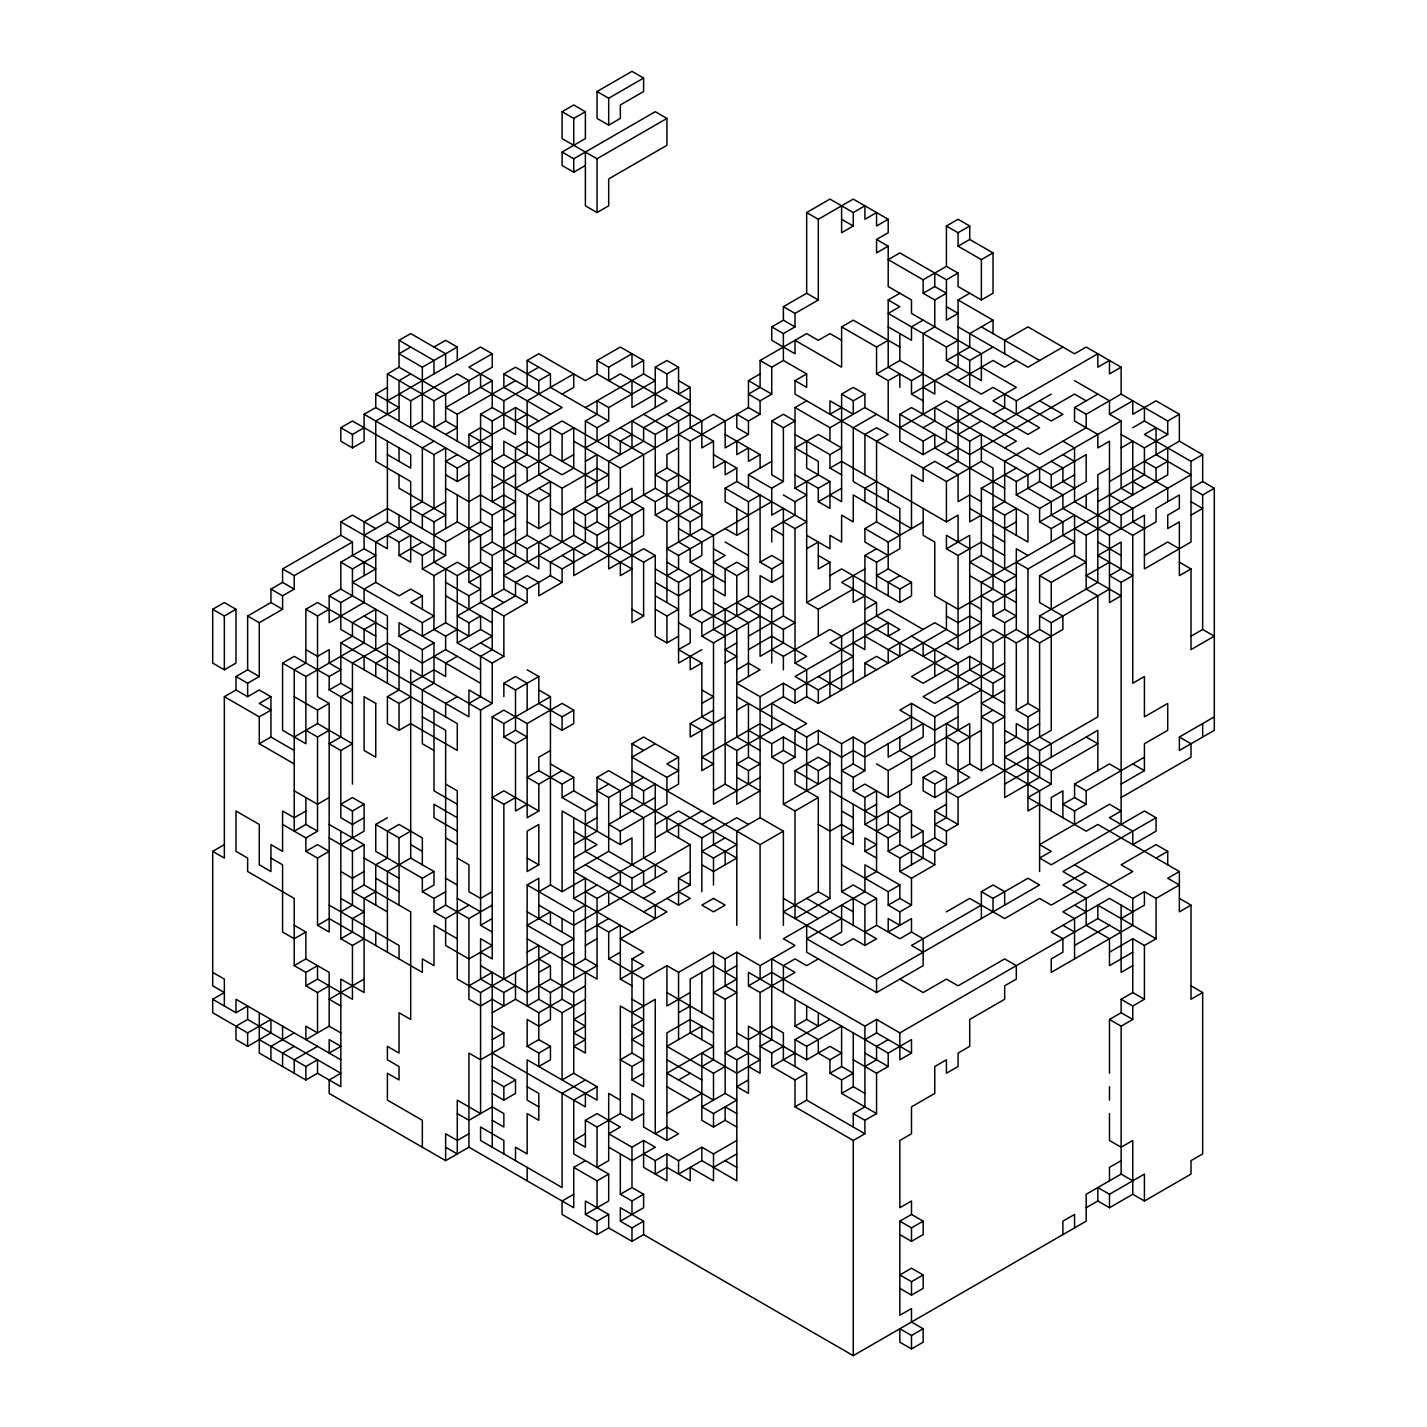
<?xml version="1.0" encoding="UTF-8"?>
<svg xmlns="http://www.w3.org/2000/svg" width="1427" height="1427" viewBox="0 0 1427 1427"><rect width="100%" height="100%" fill="white"/><g stroke="black" fill="none" stroke-linecap="round" stroke-linejoin="round"><path stroke-width="1.5" d="M585.391 152.047L585.391 205.827L597.039 212.552L608.687 205.827L608.687 178.928L666.908 145.322L666.908 118.423L597.039 158.754L562.095 138.597L562.095 111.698L573.743 104.974L585.391 111.698L585.391 138.597L562.095 152.047L562.095 165.478L573.743 172.203L585.391 165.478M597.039 91.524L631.983 71.35L643.613 78.075L643.613 91.524L620.335 104.974L620.335 118.423L608.687 125.148L597.039 118.423L597.039 91.524L608.687 98.249L643.613 78.075M562.095 111.698L573.743 118.423L585.391 111.698M562.095 152.047L573.743 158.772L655.261 111.698L666.908 118.423M387.395 414.276L387.395 373.928L399.043 367.203L399.043 340.304L410.691 333.579L445.634 353.753L445.634 367.203M410.691 347.029L399.043 353.753L422.338 367.203L457.282 347.029L457.282 360.478M433.986 347.029L445.634 340.304L457.282 347.029M445.634 582.377L468.93 595.826L480.578 589.101L468.93 582.377L468.93 461.349L375.747 407.551L375.747 394.102L387.395 387.377M410.691 373.928L399.043 380.652L399.043 421.001M375.747 407.551L364.099 414.276L364.099 441.175L352.451 447.9L340.821 441.175L340.821 427.725L352.451 421.001L410.691 454.624L410.691 468.074L387.395 454.624M387.395 400.826L480.578 347.029L492.226 353.753L492.226 367.203L433.986 400.826L387.395 373.928M340.821 427.725L352.451 434.45L364.099 427.725M399.043 394.102L410.691 400.826L457.282 373.928L468.93 380.652L468.93 394.102M492.226 353.753L468.93 367.203L492.226 380.652L492.226 407.551L538.8 434.45L538.8 474.799L562.095 488.248L597.039 468.074L608.687 474.799L585.391 488.248M480.578 454.624L422.338 421.001L410.691 427.725L410.691 400.826M492.226 380.652L445.634 407.551L457.282 414.276L515.504 380.652M550.447 414.276L503.856 387.377L503.856 373.928L515.504 367.203L538.8 380.652L550.447 373.928L550.447 387.377L608.687 421.001L608.687 407.551L597.039 400.826L597.039 414.276L585.391 421.001L585.391 501.698L597.039 508.422L597.039 521.872L585.391 528.579M480.578 373.928L480.578 387.377L503.856 400.826L527.152 387.377L527.152 360.478L538.8 353.753L585.391 380.652L597.039 373.928L631.983 394.102M445.634 434.45L457.282 427.725L445.634 421.001L433.986 427.725L433.986 400.826M527.152 373.928L538.8 367.203M899.848 347.046L853.257 320.147L841.609 326.872L841.609 367.203L795.017 340.322L795.017 353.771L771.739 340.322L771.739 326.872L783.387 320.147L783.387 306.698L806.665 293.248L806.665 212.552L829.961 199.102L853.257 212.552L864.905 205.827L864.905 219.276L876.553 212.552L876.553 226.001L888.2 219.276L888.2 232.726L876.553 239.451L876.553 252.9L888.2 246.175L888.2 286.524L911.496 299.973L911.496 313.423L981.366 353.771L981.366 380.652L946.422 360.478L946.422 347.046L888.2 313.423L899.848 306.698L888.2 299.973L888.2 367.203L911.496 380.652L923.144 373.928M433.986 441.175L422.338 447.9L422.338 501.698L410.691 508.422L433.986 521.854L445.634 515.129L399.043 488.248L399.043 474.799M468.93 542.028L492.226 528.579L480.578 521.854L480.578 414.276L492.226 407.551M806.665 212.552L818.313 219.276L853.257 199.102L888.2 219.276M364.099 414.276L433.986 454.624L445.634 447.9L445.634 528.579M503.856 400.826L503.856 427.725L468.93 447.9L468.93 434.45L480.578 427.725L492.226 434.45M480.578 414.276L492.226 421.001L515.504 407.551L538.8 421.001M597.039 373.928L597.039 360.478L620.335 347.046L643.613 360.478L643.613 373.928L655.261 380.652L608.687 407.551M422.338 609.275L422.338 595.826L410.691 602.551L433.986 616L422.338 622.725L352.451 582.377L375.747 568.927L352.451 555.478L352.451 542.028L294.23 575.652L294.23 589.101L282.582 582.377L282.582 568.927L340.821 535.303L340.821 521.872L352.451 515.147L375.747 528.579M457.282 454.624L445.634 461.349L457.282 468.074L492.226 447.9L468.93 434.45M515.504 421.001L527.152 414.276M562.095 394.102L573.743 387.377L573.743 373.928L527.152 400.826L527.152 454.624L503.856 468.074L503.856 589.101L457.282 616L468.93 622.725L480.578 616L480.578 629.45L457.282 642.899L457.282 575.652L433.986 562.202L433.986 521.854M597.039 360.478L608.687 367.203L631.983 353.771L631.983 367.203L643.613 360.478M853.257 212.552L853.257 226.001L841.609 232.726L841.609 205.827M212.694 609.275L224.342 602.551L235.99 609.275L235.99 663.073L224.342 669.798L212.694 663.073L212.694 609.275L224.342 616L235.99 609.275M527.152 427.725L562.095 407.551L503.856 373.928M294.23 589.101L282.582 595.826L282.582 609.275L259.286 622.725L259.286 676.523L247.638 669.798L247.638 616L270.934 602.551L270.934 589.101L282.582 582.377M364.099 535.303L387.395 521.872L445.634 555.478L445.634 542.028L480.578 521.854M445.634 474.799L457.282 481.523L468.93 474.799M597.039 481.523L550.447 454.624L527.152 468.074L503.856 454.624L492.226 461.349L503.856 468.074M538.8 434.45L562.095 421.001L620.335 454.624L620.335 441.175L631.983 434.45M585.391 407.551L643.613 373.928M655.261 407.551L655.261 367.203L666.908 360.478L678.556 367.203L678.556 394.102L690.204 387.377L690.204 427.725L713.5 441.175L713.5 468.074L725.148 461.349L725.148 474.799L736.796 468.074L736.796 481.523L806.665 521.872L795.017 528.596L783.387 521.872M340.821 562.202L364.099 548.753L375.747 555.478L352.451 568.927L340.821 562.202L340.821 589.101L329.173 595.826L329.173 622.725L364.099 602.551L364.099 589.101L375.747 582.377L375.747 542.028L410.691 521.854L410.691 481.523L375.747 461.349L375.747 421.001L399.043 407.551L375.747 394.102M445.634 501.698L422.338 515.129L422.338 528.579M550.447 441.175L538.8 447.9L527.152 441.175L515.504 447.9L515.504 555.478L503.856 562.202L515.504 568.927M550.447 454.624L550.447 427.725L562.095 434.45L573.743 427.725L573.743 468.074L562.095 474.799L503.856 441.175L503.856 454.624M655.261 367.203L666.908 373.928L678.556 367.203M399.043 542.028L410.691 535.303L410.691 562.202L399.043 555.478L399.043 542.028L387.395 535.303L387.395 548.753L340.821 521.872M492.226 488.248L515.504 474.799M585.391 421.001L597.039 427.725L608.687 421.001M550.447 508.422L562.095 515.147L608.687 488.248L608.687 461.349L643.613 441.175L643.613 427.725L690.204 400.826L666.908 387.377L631.983 407.551L631.983 380.652M783.387 306.698L795.017 313.423L818.313 299.973L818.313 219.276M946.422 266.35L946.422 226.001L958.07 219.276L969.718 226.001L969.718 239.451L993.014 252.9L993.014 293.248L981.366 299.973L958.07 286.524L958.07 273.074L946.422 266.35L923.144 279.799L888.2 259.625L899.848 252.9L946.422 279.799L946.422 320.147L958.07 313.423L946.422 306.698M305.877 730.303L317.525 737.028L317.525 831.174L305.877 824.449L294.23 831.174L294.23 669.798L305.877 663.073L305.877 609.275L317.525 602.551L375.747 636.174M399.043 555.478L422.338 542.028M433.986 535.303L457.282 521.854L480.578 535.303L480.578 562.202L492.226 568.927L468.93 582.377M515.504 488.248L550.447 468.074M573.743 454.624L562.095 461.349L562.095 434.45M585.391 447.9L666.908 400.826L620.335 373.928L608.687 380.652L608.687 367.203M771.739 326.872L783.387 333.597L795.017 326.872L795.017 313.423M946.422 226.001L958.07 232.726L969.718 226.001M305.877 609.275L317.525 616L329.173 609.275M329.173 595.826L340.821 602.551L352.451 595.826L352.451 568.927M410.691 548.753L422.338 555.478L433.986 548.753M480.578 508.422L492.226 515.147L515.504 501.698L503.856 494.973L492.226 501.698L492.226 421.001M585.391 461.349L597.039 454.624L597.039 494.973L608.687 501.698L608.687 568.927L643.613 548.753L655.261 555.478L655.261 636.174L666.908 642.899L678.556 636.174M923.144 508.422L923.144 535.321L934.774 542.028L934.774 595.826L958.07 609.275L993.014 589.101L993.014 468.074L981.366 461.349L946.422 481.523L795.017 394.102L795.017 380.652L806.665 387.377L806.665 373.928L783.387 360.496L771.739 367.203L771.739 394.102L760.092 400.826L748.444 394.102L760.092 387.377L760.092 360.496L806.665 333.597L818.313 340.322L829.961 333.597L841.609 340.322M958.07 232.726L958.07 246.175L969.718 239.451M585.391 1160.65L573.743 1167.375L573.743 1207.724L468.93 1147.201L445.634 1160.65L329.173 1093.421L329.173 1079.971L340.821 1073.247L247.638 1019.449L235.99 1026.174L235.99 1039.623L247.638 1046.348L270.934 1032.898L270.934 1019.449L247.638 1032.898L212.694 1012.724L212.694 999.275L224.342 992.55L212.694 985.825L212.694 851.348L224.342 858.073L224.342 696.697L235.99 689.972L235.99 676.523L247.638 669.798M422.338 555.478L422.338 568.927L445.634 555.478M503.856 521.854L515.504 515.147L480.578 494.973L468.93 501.698L445.634 488.248M492.226 474.799L538.8 501.698L550.447 494.973L538.8 488.248M631.983 447.9L631.983 421.001L655.261 434.45L690.204 414.276M760.092 400.826L760.092 414.276L748.444 407.551L748.444 380.652L760.092 373.928M888.2 299.973L899.848 293.248M235.99 676.523L247.638 683.248L259.286 676.523M375.747 622.725L364.099 629.45L364.099 642.899L305.877 676.523L305.877 743.752L282.582 730.303L282.582 663.073L294.23 656.349L329.173 676.523L340.821 669.798L329.173 663.073L329.173 649.624L317.525 656.349L305.877 649.624M422.338 568.927L433.986 575.652L457.282 562.202L480.578 575.652L480.578 602.551L503.856 616L527.152 602.551L527.152 589.101L550.447 575.652L562.095 582.377L562.095 568.927L608.687 542.028L643.613 562.202L655.261 555.478M538.8 542.028L538.8 568.927L492.226 542.028L480.578 548.753L492.226 555.478L527.152 535.303L550.447 548.753M503.856 535.303L515.504 528.579M573.743 441.175L620.335 468.074L713.5 414.276L725.148 421.001L725.148 447.9L748.444 434.45L748.444 421.001L760.092 414.276M923.144 293.248L934.774 286.524L946.422 293.248L934.774 299.973L923.144 293.248L923.144 279.799M946.422 279.799L958.07 273.074M958.07 246.175L981.366 259.625L993.014 252.9M235.99 689.972L247.638 696.697L259.286 689.972L270.934 696.697L270.934 737.028L294.23 750.477M329.173 676.523L329.173 689.972L340.821 683.248L340.821 642.899L352.451 636.174L352.451 622.725L375.747 609.275L375.747 649.624M457.282 575.652L480.578 562.202M527.152 521.854L538.8 528.579L550.447 521.854M678.556 447.9L666.908 454.624L666.908 468.074L690.204 481.523L655.261 501.698L643.613 494.973L643.613 454.624L608.687 434.45L608.687 447.9M678.556 434.45L690.204 441.175L748.444 407.551M795.017 380.652L806.665 373.928M270.934 696.697L259.286 703.422L270.934 710.147L259.286 716.853L224.342 696.697M515.504 542.028L527.152 548.753L550.447 535.303L585.391 555.478M527.152 589.101L503.856 575.652L573.743 535.303L573.743 508.422L585.391 515.147L631.983 488.248L631.983 501.698L643.613 508.422L643.613 535.303L573.743 575.652L573.743 548.753M666.908 468.074L655.261 474.799L666.908 481.523L678.556 474.799M713.5 441.175L701.852 447.9L701.852 421.001L678.556 407.551M841.609 326.872L876.553 347.046L888.2 340.322M923.144 320.147L911.496 326.872L911.496 340.322L888.2 326.872M911.496 380.652L911.496 394.102L958.07 367.203L958.07 299.973L969.718 293.248M433.986 750.477L422.338 743.752L422.338 689.972L433.986 683.248L433.986 642.899L399.043 622.725L399.043 636.174L410.691 629.45M690.204 494.973L678.556 501.698L655.261 488.248L608.687 515.147L620.335 521.872L620.335 548.753M771.739 421.001L783.387 414.276L795.017 421.001L783.387 427.725L771.739 421.001L771.739 474.799L783.387 481.523L783.387 427.725M783.387 494.973L795.017 501.698L806.665 494.973L795.017 488.248L795.017 407.551L806.665 400.826M387.395 656.349L375.747 663.073L375.747 676.523M468.93 622.725L468.93 636.174L445.634 622.725L422.338 636.174L422.338 622.725M573.743 521.872L597.039 535.303L643.613 508.422M829.961 494.973L841.609 501.698L841.609 394.102L853.257 387.377L864.905 394.102L864.905 407.551L829.961 427.725L829.961 441.175M876.553 347.046L876.553 373.928L899.848 360.478L1027.957 434.45L1039.605 427.725L993.014 400.826L1016.309 387.377L981.366 367.203M259.286 716.853L259.286 743.752L270.934 737.028M294.23 696.697L317.525 710.147L329.173 703.422L329.173 932.027L317.525 925.302L317.525 858.073L305.877 851.348L305.877 837.899L282.582 824.449M399.043 636.174L422.338 649.624L433.986 642.899M433.986 575.652L433.986 629.45L445.634 636.174L457.282 629.45M655.261 501.698L655.261 515.147L666.908 508.422L690.204 521.854L701.852 515.129L690.204 508.422L690.204 441.175M760.092 468.074L760.092 454.624L748.444 461.349L748.444 447.9L736.796 454.624L736.796 441.175M841.609 407.551L829.961 414.276L829.961 400.826L853.257 414.276L853.257 400.826L841.609 394.102M853.257 400.826L864.905 394.102M876.553 373.928L888.2 380.652L899.848 373.928L899.848 387.377M946.422 347.046L958.07 340.322M993.014 333.597L993.014 320.147L969.718 333.597L969.718 347.046L946.422 360.478M294.23 737.028L317.525 723.578L352.451 743.752L340.821 750.477L329.173 743.752L340.821 737.028L340.821 696.697L352.451 689.972L340.821 683.248M480.578 669.798L445.634 649.624L422.338 663.073L387.395 642.899L352.451 663.073L352.451 784.101M562.095 582.377L538.8 595.826L538.8 582.377L527.152 575.652L515.504 582.377L515.504 595.826L492.226 609.275L492.226 649.624L480.578 656.349L480.578 696.697L468.93 703.404M655.261 515.147L666.908 521.872L701.852 501.698L701.852 528.596L666.908 548.753L678.556 555.478L771.739 501.698M748.444 515.129L725.148 501.698L725.148 488.248L736.796 481.523M748.444 488.248L748.444 474.799L771.739 461.349M317.525 737.028L329.173 730.303M340.821 656.349L457.282 723.578L457.282 750.477L410.691 723.578L399.043 730.303L387.395 723.578L387.395 696.697L399.043 689.972L399.043 649.624M410.691 683.248L433.986 669.798L445.634 676.523L445.634 663.073L457.282 656.349M468.93 649.624L492.226 636.174L480.578 629.45M876.553 414.276L853.257 427.725L853.257 481.523L899.848 508.422L899.848 548.753L876.553 562.202L864.905 555.478L864.905 649.624L853.257 642.899M958.07 353.771L969.718 360.478L993.014 347.046M387.395 696.697L399.043 703.404L410.691 696.697M725.148 488.248L748.444 501.698L760.092 494.973L760.092 562.202L771.739 568.927L783.387 562.202L771.739 555.478L760.092 562.202M748.444 474.799L771.739 488.248L783.387 481.523M795.017 434.45L829.961 454.624L841.609 447.9L818.313 434.45L795.017 447.9L818.313 461.349L818.313 474.799L795.017 488.248M981.366 407.551L946.422 427.725L946.422 441.175L923.144 454.624L899.848 441.175L899.848 414.276L911.496 407.551L969.718 441.175L981.366 434.45L981.366 461.349M958.07 380.652L993.014 360.478L1004.662 367.203L1016.309 360.478M457.282 642.899L492.226 663.073L503.856 656.349L503.856 616M829.961 454.624L829.961 468.074L841.609 461.349L946.422 521.872L958.07 515.147L958.07 542.028M899.848 427.725L946.422 400.826L1016.309 441.175L1004.662 447.9M457.282 696.697L445.634 703.404L445.634 716.853M666.908 575.652L678.556 568.927L678.556 555.478M725.148 582.377L690.204 562.202L701.852 555.478L701.852 542.028L678.556 528.579M725.148 528.596L736.796 535.321L748.444 528.596M818.313 488.248L829.961 481.523L829.961 508.422L818.313 501.698L818.313 488.248L795.017 474.799M923.144 427.725L934.774 421.001L934.774 407.551L1051.253 474.799L1086.179 454.624L1086.179 481.523L1039.605 508.422L1016.309 494.973L1016.309 481.523L1121.123 421.001L1121.123 488.248L1132.77 494.973L1132.77 441.175L1121.123 447.9M969.718 400.826L958.07 407.551L958.07 461.349L946.422 468.074M1062.901 347.046L1027.957 367.203L958.07 326.872M212.694 851.348L224.342 844.623M503.856 696.697L503.856 683.248L515.504 676.523L527.152 683.248L527.152 710.129M655.261 568.927L678.556 582.377L701.852 568.927L701.852 609.275L736.796 629.45L736.796 737.028L760.092 750.477M771.739 542.028L771.739 528.596L795.017 515.147L795.017 501.698M818.313 501.698L841.609 488.248M864.905 407.551L923.144 441.175L934.774 434.45L934.774 447.9L1004.662 488.248M305.877 811L294.23 817.725L282.582 811L282.582 851.348L270.934 844.623L270.934 871.522L259.286 864.798L259.286 824.449L235.99 811L235.99 851.348L247.638 858.073L247.638 871.522L294.23 898.421L294.23 965.651L305.877 972.376L317.525 965.651L317.525 979.1L352.451 999.275L352.451 945.477L340.821 938.752L340.821 831.174M329.173 797.55L317.525 804.275L294.23 790.826M387.395 952.201L387.395 871.522L410.691 858.073L410.691 669.798L480.578 710.129L492.226 703.404L492.226 663.073M503.856 683.248L515.504 689.972L538.8 676.523L538.8 703.404L562.095 716.853L562.095 730.303L550.447 723.578M643.613 562.202L643.613 616L631.983 622.725L631.983 515.147L620.335 508.422L620.335 468.074M690.204 589.101L678.556 595.826L655.261 582.377M701.852 582.377L713.5 575.652M876.553 481.523L864.905 488.248L864.905 501.698M958.07 434.45L981.366 421.001M993.014 414.276L1004.662 407.551L1004.662 394.102M946.422 373.928L981.366 394.102L993.014 387.377L1016.309 400.826L1097.827 353.771L1097.827 367.203L1109.475 360.478L1109.475 373.928L1121.123 367.203L1121.123 394.102L1167.714 421.001L1179.362 414.276L1179.362 441.175L1109.475 481.523M480.578 952.201L492.226 958.926L492.226 716.853L503.856 710.129L527.152 723.578L562.095 703.404L573.743 710.129L573.743 723.578L562.095 730.303M655.261 609.275L666.908 616L678.556 609.275L655.261 595.826M713.5 548.771L725.148 555.478L713.5 562.202L736.796 575.652L748.444 568.927L736.796 562.202L725.148 568.927L725.148 595.826L713.5 589.101M946.422 454.624L958.07 447.9M993.014 427.725L1051.253 394.102M305.877 837.899L317.525 831.174M364.099 804.275L352.451 797.55L340.821 804.275L352.451 811L364.099 804.275L364.099 831.174L340.821 844.623M492.226 716.853L503.856 723.578L550.447 696.697L550.447 884.972L538.8 891.697M666.908 562.202L690.204 575.652L690.204 616L701.852 609.275M806.665 548.753L818.313 542.028L818.313 568.927L829.961 562.202L829.961 589.101L806.665 602.551L806.665 481.523M305.877 851.348L317.525 844.623L329.173 851.348L317.525 858.073M364.099 817.725L352.451 824.449L340.821 817.725L340.821 750.477M503.856 737.028L515.504 730.303L527.152 737.028L515.504 743.752L503.856 737.028L503.856 723.578M690.204 616L701.852 622.725L748.444 595.826L771.739 609.275L771.739 663.073M736.796 602.551L783.387 629.45L783.387 642.899L760.092 656.349L760.092 575.652L771.739 582.377L783.387 575.652M888.2 555.478L864.905 542.046L864.905 528.596L876.553 521.872L899.848 535.321M1074.549 528.596L1086.179 535.303L1109.475 521.872L1109.475 441.175L1097.827 447.9L1097.827 434.45L1074.549 421.001L1074.549 407.551L1097.827 394.102M422.338 878.247L422.338 891.697L433.986 884.972L433.986 871.522L422.338 878.247L375.747 851.348L375.747 824.449L387.395 817.725M562.095 716.853L573.743 710.129M701.852 622.725L701.852 636.174L771.739 595.826L783.387 602.551L771.739 609.275M1074.549 407.551L1086.179 414.276L1121.123 394.102M329.173 837.899L352.451 851.348L364.099 844.623L364.099 884.972L352.451 891.697L387.395 911.853M701.852 649.624L678.556 663.073L678.556 582.377M701.852 636.174L713.5 642.899L760.092 616M829.961 575.652L841.609 568.927L899.848 602.551L911.496 595.826L911.496 582.377L888.2 568.927L876.553 575.652L899.848 589.101L911.496 582.377M864.905 555.478L876.553 548.753M888.2 568.927L888.2 542.046L923.144 521.872M981.366 555.478L1016.309 575.652L1004.662 582.377L969.718 562.202L981.366 555.478L981.366 488.248L1016.309 468.074M1074.549 380.652L1109.475 400.826L1109.475 414.276L1132.77 400.826L1132.77 414.276L1156.066 400.826L1179.362 414.276M375.747 824.449L399.043 837.899L410.691 831.174M550.447 750.477L538.8 757.202L538.8 770.651L527.152 777.376L538.8 784.101L538.8 811L527.152 817.725L527.152 723.578M713.5 723.596L701.852 716.871L701.852 663.073L690.204 669.798L690.204 656.349M736.796 642.899L725.148 649.624L736.796 656.349L725.148 663.073M748.444 636.174L783.387 616L795.017 622.725L783.387 629.45M864.905 568.927L841.609 582.377L876.553 602.551L876.553 616L899.848 629.45L888.2 636.174L888.2 622.725L795.017 676.523L818.313 689.972L818.313 703.422L946.422 629.45L946.422 602.551M364.099 871.522L352.451 878.247L340.821 871.522M748.444 649.624L771.739 636.174L806.665 656.349L795.017 663.073L795.017 528.596M806.665 602.551L818.313 609.275L853.257 589.101M981.366 515.147L969.718 521.872L969.718 441.175M1016.309 494.973L1039.605 481.523L1062.901 494.973L1062.901 508.422L1109.475 535.303L1144.418 515.147L1144.418 568.927L1191.01 542.028L1191.01 461.349L1144.418 434.45L1156.066 427.725L1156.066 454.624L1191.01 474.799L1121.123 515.147L1109.475 508.422M1132.77 427.725L1144.418 421.001L1167.714 434.45L1167.714 421.001M538.8 811L503.856 790.826L492.226 797.55L503.856 804.275L515.504 797.55M538.8 784.101L562.095 770.651M736.796 669.798L748.444 663.073L760.092 669.798L736.796 683.248L760.092 696.697L783.387 683.248L795.017 689.972L853.257 656.349L829.961 642.899L888.2 609.275L923.144 629.45M864.905 595.826L853.257 602.551L853.257 575.652M899.848 575.652L888.2 582.377L888.2 595.826M969.718 548.753L946.422 535.321L946.422 548.753L969.718 535.321L969.718 642.899M1086.179 414.276L1086.179 427.725L1039.605 454.624L1027.957 447.9L1004.662 461.349L1004.662 501.698L993.014 508.422L1004.662 515.147L1016.309 508.422L1016.309 535.303M1074.549 474.799L1051.253 488.248L1051.253 474.799M294.23 965.651L305.877 958.926L305.877 932.027L294.23 938.752L282.582 932.027L282.582 864.798L270.934 858.073M317.525 925.302L329.173 918.578L422.338 972.376L422.338 958.926L433.986 965.651L433.986 925.302L457.282 938.752M340.821 911.853L352.451 905.128L352.451 851.348M375.747 891.697L364.099 898.421L364.099 992.55L340.821 979.1L340.821 1086.696L317.525 1073.247L305.877 1079.971L259.286 1053.072L259.286 1012.724M527.152 804.275L515.504 811L515.504 743.752M562.095 784.101L573.743 777.376L573.743 790.826L597.039 804.275L585.391 811L562.095 797.55L562.095 784.101L538.8 770.651M538.8 905.128L573.743 925.302L666.908 871.522L643.613 858.073L643.613 817.725L620.335 804.275L631.983 797.55L631.983 743.752L643.613 737.028L678.556 757.202L678.556 784.101L666.908 790.826M701.852 703.422L713.5 696.697L701.852 689.972M771.739 649.624L783.387 656.349L829.961 629.45L841.609 636.174L841.609 689.972L818.313 676.523M864.905 609.275L876.553 602.551M946.422 548.753L958.07 555.478L981.366 542.028L1004.662 555.478M1004.662 528.596L1016.309 521.872M1109.475 468.074L1097.827 474.799L1097.827 582.377L1039.605 616L1039.605 629.45L1016.309 642.899L993.014 629.45L958.07 649.624L946.422 642.899M1121.123 434.45L1144.418 447.9L1167.714 434.45M562.095 797.55L573.743 790.826M573.743 844.623L597.039 831.174L597.039 777.376L608.687 770.651L643.613 790.826L655.261 784.101L655.261 851.348L608.687 878.247M655.261 743.752L631.983 757.202L666.908 777.376L678.556 770.651L666.908 763.927L678.556 757.202M725.148 716.871L690.204 737.028L690.204 723.578L713.5 710.147M1039.605 508.422L1039.605 521.872L1097.827 488.248M340.821 938.752L352.451 932.027L352.451 918.578L364.099 911.853L340.821 898.421M608.687 784.101L597.039 790.826L608.687 797.55L608.687 851.348L573.743 871.522L655.261 918.578L655.261 905.128M736.796 710.147L748.444 703.422L748.444 757.202L760.092 763.927L748.444 770.651L736.796 763.927L748.444 757.202M1039.605 521.872L1051.253 528.596L1074.549 515.147L1074.549 555.478L1039.605 575.652L1039.605 602.551L1062.901 616L1062.901 629.45L1039.605 642.899L1016.309 629.45L993.014 642.899L981.366 636.174M1097.827 501.698L1144.418 474.799L1144.418 447.9M1144.418 461.349L1156.066 468.074L1167.714 461.349M212.694 999.275L235.99 1012.724L247.638 1005.999L247.638 1019.449M352.451 945.477L364.099 938.752M422.338 891.697L433.986 898.404L445.634 891.697M608.687 797.55L643.613 777.376M760.092 710.147L783.387 696.679L783.387 683.248M1191.01 461.349L1202.658 454.624L1202.658 481.523L1191.01 488.248L1202.658 494.973L1214.306 488.248L1214.306 730.321L1179.362 750.477L1179.362 737.028L1214.306 716.871M305.877 972.376L305.877 985.825L317.525 979.1M433.986 898.404L433.986 911.853L445.634 905.128L468.93 918.578L492.226 905.128M585.391 824.449L597.039 817.725M783.387 696.679L795.017 703.422L806.665 696.679L806.665 669.798L795.017 663.073M818.313 689.972L853.257 669.798M864.905 676.523L864.905 663.073L876.553 656.349L888.2 663.073L888.2 649.624L934.774 622.725L958.07 636.174M1016.309 562.202L1027.957 568.927L1074.549 542.028L1062.901 535.303L1062.901 521.872L1051.253 515.147L1051.253 501.698L1027.957 488.248L1027.957 474.799L981.366 447.9M305.877 985.825L317.525 992.55L329.173 985.825M433.986 911.853L445.634 918.578L468.93 905.128M492.226 891.697L480.578 898.404L468.93 891.697L468.93 864.798L457.282 858.073M538.8 864.798L527.152 871.522L527.152 831.174L538.8 824.449L538.8 864.798L527.152 858.073M655.261 797.55L608.687 824.449L620.335 831.174L666.908 804.275L666.908 777.376M736.796 777.376L760.092 790.826L736.796 804.275L736.796 750.477L783.387 723.578M981.366 595.826L993.014 602.551L1016.309 589.101M364.099 979.1L329.173 999.275L340.821 1005.999M585.391 999.275L562.095 1012.724L538.8 999.275L527.152 1005.999L527.152 884.972L538.8 878.247L538.8 918.578M573.743 858.073L597.039 844.623L573.743 831.174M748.444 730.303L771.739 743.752L783.387 737.028L806.665 750.477L818.313 743.752L841.609 757.202L853.257 750.477L864.905 757.202L923.144 723.578L923.144 737.028L888.2 757.202L888.2 743.752M993.014 616L1004.662 609.275L1016.309 616L1004.662 622.725L993.014 616L993.014 602.551M1039.605 575.652L1051.253 582.377L1086.179 562.202L1074.549 555.478M1062.901 441.175L1074.549 447.9L1074.549 501.698L1132.77 535.303L1156.066 521.872L1156.066 508.422L1179.362 494.973L1179.362 508.422L1167.714 515.147L1167.714 528.596L1179.362 521.872L1179.362 575.652L1191.01 568.927L1191.01 649.624L1214.306 636.174L1202.658 629.45L1191.01 636.174M294.23 1032.898L270.934 1046.348L270.934 1059.797M480.578 710.129L480.578 925.302L492.226 918.578M538.8 1053.072L538.8 1066.522L550.447 1059.797L550.447 1046.348L538.8 1053.072L527.152 1046.348L527.152 1019.449L538.8 1026.174L550.447 1019.449L550.447 992.55L597.039 965.651L585.391 958.926L585.391 878.247L562.095 891.679L562.095 811L620.335 844.623L631.983 837.899L631.983 864.798M655.261 824.449L678.556 811L736.796 844.623L713.5 858.073L701.852 851.348L725.148 837.899M713.5 790.826L725.148 784.101L725.148 609.275M771.739 743.752L771.739 757.202L783.387 750.477L795.017 757.202L795.017 730.303L806.665 723.578L771.739 703.404L771.739 730.303L760.092 723.596L701.852 757.202L713.5 763.927L701.852 770.651L701.852 730.303L690.204 723.578M736.796 696.697L806.665 737.028L818.313 730.303L841.609 743.752L853.257 737.028L864.905 743.752L911.496 716.853M946.422 656.349L911.496 676.523L923.144 683.248L969.718 656.349L1004.662 676.523L993.014 683.248L969.718 669.798L969.718 656.349M1109.475 562.202L1086.179 575.652L1121.123 595.826L1109.475 602.551L1109.475 535.303M1191.01 515.147L1202.658 508.422L1191.01 501.698M294.23 1046.348L282.582 1053.072L282.582 1066.522M305.877 958.926L329.173 972.376L329.173 1026.174L305.877 1039.623L305.877 1026.174L317.525 1032.898L317.525 992.55M655.261 837.899L701.852 811M760.092 777.376L713.5 804.275L713.5 642.899M771.739 757.202L783.387 763.927L795.017 757.202M1144.418 555.478L1167.714 542.028L1179.362 548.753M317.525 1046.348L294.23 1059.797L294.23 1073.247M573.743 817.725L573.743 898.404L597.039 884.972M701.852 824.449L713.5 817.725M806.665 898.404L876.553 938.752L864.905 945.477L853.257 938.752L841.609 945.477L783.387 911.853L818.313 891.679L818.313 797.55L795.017 784.101L795.017 770.651L818.313 757.202L829.961 763.927L818.313 770.651L806.665 763.927M981.366 689.972L934.774 716.853L911.496 703.404L899.848 710.129L934.774 730.303L958.07 716.853M981.366 663.073L923.144 696.679L934.774 703.404L1004.662 663.073M1039.605 616L1051.253 622.725L1109.475 589.101M1121.123 582.377L1132.77 575.652L1097.827 555.478L1121.123 542.028L1121.123 568.927L1109.475 575.652L1121.123 582.377L1121.123 824.449M259.286 1039.623L305.877 1066.522L317.525 1059.797L317.525 1073.247M527.152 884.972L573.743 911.853L585.391 905.128M585.391 891.697L597.039 898.404L620.335 884.972L620.335 871.522M585.391 811L585.391 851.348L631.983 878.247L690.204 844.623L690.204 884.972L643.613 911.853M631.983 797.55L701.852 837.899L736.796 817.725L748.444 824.449M468.93 985.825L492.226 972.376L492.226 1147.201M527.152 952.201L538.8 945.477L538.8 999.275M783.387 925.302L783.387 831.174L760.092 817.725L736.796 831.174L736.796 925.302M818.313 797.55L795.017 811L783.387 804.275L829.961 777.376L841.609 784.101M864.905 770.651L853.257 763.927L841.609 770.651L853.257 777.376L864.905 770.651L864.905 743.752M445.634 784.101L457.282 790.826L457.282 979.1L480.578 992.55L550.447 952.201M550.447 925.302L550.447 911.853L527.152 925.302L562.095 945.477L573.743 938.752L527.152 911.853M585.391 932.027L608.687 918.578M643.613 898.404L655.261 891.697L643.613 884.972L643.613 871.522L608.687 851.348M678.556 891.679L690.204 898.404L678.556 905.128L678.556 878.247L690.204 871.522M1004.662 689.972L981.366 703.422L1004.662 716.871L993.014 723.578L981.366 716.853L993.014 710.147M445.634 918.578L445.634 945.477L468.93 958.926L492.226 945.477L480.578 938.752L480.578 979.1L503.856 992.55L515.504 985.825M538.8 972.376L550.447 965.651L550.447 979.1L527.152 992.55L480.578 965.651M562.095 958.926L573.743 952.201M585.391 945.477L597.039 938.752M597.039 925.302L608.687 932.027L620.335 925.302L620.335 979.1L631.983 985.825M631.983 770.651L760.092 844.623L783.387 831.174M853.257 777.376L853.257 790.826L864.905 784.101L888.2 797.55L911.496 784.101L911.496 757.202L899.848 750.477L899.848 737.028M876.553 763.927L888.2 770.651L969.718 723.578L969.718 763.927L981.366 770.651L993.014 763.927L993.014 723.578M492.226 1012.724L515.504 999.275L538.8 1012.724L562.095 999.275L573.743 1005.999M573.743 965.651L585.391 958.926M853.257 790.826L864.905 797.55L876.553 790.826L876.553 871.522L864.905 878.247M911.496 770.651L934.774 757.202L934.774 716.853M946.422 737.028L958.07 743.752L981.366 730.303M1016.309 710.147L1027.957 703.422L1039.605 710.147L1027.957 716.871L1016.309 710.147L1016.309 642.899M608.687 932.027L608.687 958.926L620.335 952.201M864.905 811L876.553 804.275M969.718 737.028L946.422 723.578L946.422 763.927L969.718 777.376L934.774 797.55L923.144 790.826L923.144 777.376L934.774 770.651L946.422 777.376L946.422 817.725L934.774 824.449L946.422 831.174L958.07 824.449L958.07 797.55L946.422 790.826M492.226 1039.623L503.856 1032.898L503.856 1046.348L480.578 1059.797L468.93 1053.072L468.93 1147.201M550.447 979.1L573.743 992.55L585.391 985.825M631.983 1053.072L620.335 1059.797L631.983 1066.522L643.613 1059.797L631.983 1053.072L631.983 958.926L643.613 952.201L620.335 938.752L666.908 911.853L585.391 864.798M864.905 797.55L864.905 824.449L899.848 804.275L899.848 790.826M923.144 777.376L934.774 784.101L946.422 777.376M958.07 770.651L969.718 763.927M1004.662 743.752L1016.309 737.028L1016.309 723.578L1027.957 730.303L1039.605 723.578M620.335 979.1L643.613 965.651L631.983 958.926M876.553 831.174L888.2 824.449L899.848 831.174L888.2 837.899L864.905 824.449M888.2 824.449L888.2 811L899.848 817.725L911.496 811L911.496 837.899L923.144 831.174L923.144 858.073L899.848 871.522L899.848 858.073L934.774 837.899L946.422 844.623L946.422 831.174M527.152 1046.348L538.8 1039.623L550.447 1046.348M585.391 1012.724L573.743 1019.449L585.391 1026.174L573.743 1032.898L585.391 1039.623L573.743 1046.348L585.391 1053.072L585.391 972.376M608.687 958.926L643.613 979.1L666.908 965.651L678.556 972.376L713.5 952.201L725.148 958.926L736.796 952.201L760.092 965.651L795.017 945.477L783.387 938.752L864.905 891.679L864.905 864.798L899.848 884.954L899.848 898.404L888.2 905.128L888.2 891.679L899.848 884.954M864.905 851.348L876.553 844.623L864.905 837.899L864.905 851.348L876.553 858.073M934.774 837.899L934.774 811L946.422 804.275M958.07 797.55L1027.957 757.202L1051.253 770.651L1097.827 743.752L1086.179 737.028M1004.662 730.303L1039.605 750.477L1097.827 716.871L1097.827 595.826L1086.179 589.101L1086.179 535.303M888.2 837.899L888.2 851.348L899.848 844.623L934.774 864.798L934.774 851.348L946.422 844.623M1004.662 784.101L1097.827 730.303L1097.827 770.651M492.226 1079.971L503.856 1086.696L515.504 1079.971L515.504 1093.403L503.856 1100.128L492.226 1093.403M631.983 1012.724L655.261 999.275L655.261 1133.752L666.908 1127.027L678.556 1133.752L666.908 1140.476L643.613 1127.027L643.613 1100.128L631.983 1093.403L631.983 1120.302L643.613 1113.577M829.961 750.477L829.961 898.404L795.017 918.578L795.017 811M841.609 743.752L841.609 891.679L853.257 884.972L876.553 898.404L876.553 925.302L899.848 938.752L911.496 932.027L923.144 938.752L923.144 965.651L876.553 992.55L806.665 952.201L806.665 925.302M690.204 992.55L666.908 1005.999L666.908 965.651M725.148 972.376L736.796 965.651M1051.253 770.651L1051.253 784.101L1027.957 797.55L1086.179 831.174L1097.827 824.449L1179.362 871.522L1179.362 911.853L1191.01 905.128L1191.01 999.275L1202.658 992.55L1202.658 1153.926L1191.01 1160.65L1191.01 1174.1L1144.418 1200.999L1132.77 1194.274L1109.475 1207.724L1097.827 1200.999L1086.179 1207.724M468.93 1133.752L457.282 1140.476L445.634 1133.752L445.634 1160.65M538.8 1106.853L527.152 1100.128L527.152 1059.797L597.039 1100.128L597.039 1086.678L573.743 1073.247L562.095 1079.971L562.095 1012.724M678.556 1012.724L690.204 1005.999M841.609 918.578L806.665 938.752L876.553 979.1L1039.605 884.972L1027.957 878.247L993.014 898.404L981.366 891.679L981.366 918.578M841.609 891.679L864.905 905.128L876.553 898.404M899.848 871.522L911.496 878.247L934.774 864.798M1039.605 804.275L1027.957 811L1027.957 716.871M1074.549 784.101L1086.179 790.826L1086.179 804.275L1074.549 811L1062.901 804.275L1074.549 797.55L1074.549 784.101L1109.475 763.927L1121.123 770.651M585.391 1079.971L562.095 1093.403L562.095 1187.549L480.578 1140.476L480.578 1127.027L503.856 1140.476L503.856 1153.926M725.148 1066.522L713.5 1073.247L713.5 1100.128L666.908 1073.247L713.5 1046.348L690.204 1032.898L690.204 979.1L713.5 965.651L736.796 979.1L713.5 992.55L725.148 999.275L736.796 992.55L725.148 985.825L725.148 958.926M899.848 1032.898L899.848 1059.797L911.496 1053.072L911.496 1039.623L888.2 1053.072L748.444 972.376L748.444 985.825L771.739 972.376L864.905 1026.174L876.553 1019.449L899.848 1032.898L1097.827 918.578L1121.123 932.027M829.961 938.752L841.609 932.027L841.609 905.128L853.257 911.853M1086.179 790.826L1144.418 757.202M597.039 1086.678L573.743 1100.128L573.743 1153.926L608.687 1174.1L608.687 1200.999L585.391 1214.448L585.391 1200.999L608.687 1214.448L608.687 1227.898L631.983 1241.347L643.613 1234.623L853.257 1355.65L1086.179 1221.173L1086.179 1194.274L1121.123 1174.1L1132.77 1180.825M748.444 1066.522L760.092 1073.229L760.092 992.55L795.017 972.376L771.739 958.926L771.739 1039.623L760.092 1046.348L771.739 1053.072L783.387 1046.348M818.313 958.926L806.665 965.651L795.017 958.926L783.387 965.651L783.387 992.55M864.905 932.027L876.553 925.302M888.2 905.128L899.848 911.853L911.496 905.128L911.496 878.247M1121.123 784.101L1144.418 770.651L1144.418 743.752L1167.714 730.321L1167.714 703.422L1144.418 716.871L1144.418 676.523L1132.77 683.248L1132.77 535.303M631.983 1066.522L631.983 1079.954L643.613 1073.247M1121.123 797.55L1191.01 757.202L1191.01 743.752L1179.362 737.028M585.391 1133.752L573.743 1140.476L585.391 1147.201L585.391 1120.302L597.039 1113.577L620.335 1127.027L608.687 1133.752L631.983 1147.201L643.613 1140.476L655.261 1147.201L631.983 1160.65L608.687 1147.201M946.422 911.853L969.718 898.404L1004.662 918.578L1039.605 898.404L1051.253 905.128L1086.179 884.972L1062.901 871.522L1156.066 817.725L1156.066 831.174L1132.77 844.623L1132.77 831.174L1109.475 817.725L1121.123 811L1109.475 804.275L1039.605 844.623L1051.253 851.348L1039.605 858.073L1051.253 864.798L1144.418 811L1156.066 817.725M981.366 891.679L993.014 884.972L1004.662 891.679L1004.662 905.128M585.391 1120.302L597.039 1127.027L620.335 1113.577L631.983 1120.302M678.556 1079.971L690.204 1073.247M701.852 1066.522L713.5 1059.797L713.5 952.201M736.796 1127.027L725.148 1120.302L713.5 1127.027L701.852 1120.302L701.852 1053.072L736.796 1073.247L760.092 1059.797L736.796 1046.348L725.148 1053.072L736.796 1059.797L748.444 1053.072M981.366 905.128L911.496 945.477L923.144 952.201M795.017 999.275L795.017 1026.174L806.665 1019.449L818.313 1026.174L818.313 1012.724M666.908 1113.577L701.852 1093.403M795.017 1066.522L795.017 1039.623L829.961 1019.449M1086.179 871.522L1062.901 884.972L1086.179 898.404L1086.179 925.302L1109.475 938.752L1109.475 965.651L1132.77 952.201M725.148 1093.403L701.852 1106.853L713.5 1113.577L736.796 1100.128L725.148 1093.403L725.148 999.275M748.444 1079.954L736.796 1086.678L748.444 1093.403L748.444 1026.174L806.665 1059.797L829.961 1046.348L841.609 1053.072L829.961 1059.797L818.313 1053.072L818.313 1039.623L795.017 1026.174M771.739 1053.072L771.739 1066.522L795.017 1053.072M795.017 1039.623L806.665 1046.348L841.609 1026.174L841.609 1066.522L829.961 1073.229L829.961 1059.797M573.743 1194.274L562.095 1200.999L562.095 1214.448L597.039 1234.623L608.687 1227.898M573.743 1167.375L597.039 1180.825L608.687 1174.1M1156.066 858.073L1167.714 851.348L1167.714 864.798M643.613 1153.926L655.261 1160.65L666.908 1153.926L678.556 1160.65L701.852 1147.201L713.5 1153.926L736.796 1140.476M771.739 1066.522L795.017 1079.954L806.665 1073.229L806.665 1100.128L864.905 1133.752L864.905 1120.302L853.257 1113.577L853.257 1127.027M864.905 1039.623L876.553 1032.898L876.553 1019.449M620.335 1153.926L620.335 1194.274L631.983 1187.549L643.613 1194.274L643.613 1207.724L620.335 1221.173L620.335 1207.724L643.613 1221.173L643.613 1234.623M888.2 1039.623L876.553 1046.348L876.553 1059.797L864.905 1066.522M1074.549 864.798L1132.77 898.404L1144.418 891.679L1156.066 898.404L1179.362 884.972L1167.714 878.247L1179.362 871.522M585.391 1214.448L597.039 1221.173L608.687 1214.448M620.335 1194.274L631.983 1200.999L643.613 1194.274M736.796 1059.797L736.796 1180.825L701.852 1160.65L678.556 1174.1L678.556 1160.65M795.017 1079.954L795.017 1106.853L806.665 1100.128M829.961 1073.229L841.609 1079.954L853.257 1073.229L841.609 1066.522M1074.549 945.477L1109.475 925.302M1121.123 918.578L1144.418 905.128L1144.418 891.679M713.5 1167.375L736.796 1153.926M841.609 1079.954L841.609 1093.403L853.257 1086.678L864.905 1093.403M853.257 1059.797L876.553 1073.229L888.2 1066.504L888.2 1053.072M620.335 1221.173L631.983 1227.898L643.613 1221.173M1109.475 952.201L1132.77 938.752L1144.418 945.477L1156.066 938.752L1156.066 898.404M853.257 1113.577L864.905 1106.853L864.905 1026.174M864.905 1120.302L876.553 1113.577L876.553 1073.229M1132.77 965.651L1121.123 972.376L1121.123 905.128M795.017 1106.853L853.257 1140.476L864.905 1133.752M1109.475 1073.247L1109.475 1019.449L1121.123 1012.724L1121.123 999.275L1132.77 992.55L1144.418 999.275L1144.418 945.477M1121.123 999.275L1132.77 1005.999L1144.418 999.275M1109.475 1019.449L1121.123 1026.174L1132.77 1019.449L1132.77 1005.999M923.144 1328.751L911.496 1335.476L899.848 1328.751L899.848 1342.201L911.496 1348.925L923.144 1342.201L923.144 1328.751L911.496 1322.026L911.496 1308.577L899.848 1315.302L899.848 1221.173L911.496 1214.448L923.144 1221.173L923.144 1234.623L911.496 1241.347L899.848 1234.623M899.848 1221.173L911.496 1227.898L923.144 1221.173M923.144 1274.953L911.496 1268.228L899.848 1274.953L911.496 1281.678L923.144 1274.953L923.144 1288.403L911.496 1295.127L899.848 1288.403M1121.123 1160.65L1109.475 1167.375L1109.475 1180.825M1097.827 1200.999L1097.827 1187.549L1109.475 1194.274L1144.418 1174.1L1144.418 1200.999M1121.123 367.203L1086.179 347.046L1074.549 353.771L1027.957 326.872L1004.662 340.322L1004.662 353.771M841.609 219.276L853.257 226.001M876.553 239.451L888.2 246.175M958.07 299.973L993.014 320.147M981.366 326.872L1039.605 360.478M1179.362 441.175L1202.658 454.624M1086.179 400.826L1074.549 394.102L969.718 454.624L899.848 414.276M1109.475 414.276L1121.123 421.001M1202.658 481.523L1214.306 488.248M1039.605 400.826L1062.901 414.276L1051.253 421.001L1027.957 407.551M1132.77 468.074L1167.714 488.248L1167.714 501.698M806.665 293.248L818.313 299.973M1132.77 481.523L1144.418 488.248M1062.901 454.624L1074.549 461.349M923.144 387.377L934.774 394.102L934.774 380.652M1051.253 461.349L1062.901 468.074L1062.901 481.523L1074.549 488.248M1109.475 494.973L1132.77 508.422L1132.77 521.872L1144.418 528.596M783.387 320.147L795.017 326.872M911.496 394.102L923.144 400.826M1179.362 562.202L1191.01 568.927M1004.662 474.799L1016.309 481.523M1097.827 542.028L1121.123 555.478M760.092 360.496L771.739 367.203M981.366 488.248L1027.957 515.147L1027.957 542.028L969.718 508.422M981.366 501.698L969.718 494.973L958.07 501.698L958.07 474.799L934.774 461.349L923.144 468.074L923.144 481.523L911.496 474.799L911.496 528.596L853.257 494.973L853.257 521.872L841.609 515.147L841.609 542.046L829.961 535.321L829.961 548.771L806.665 535.321M748.444 380.652L771.739 394.102M795.017 407.551L829.961 427.725M993.014 535.303L1004.662 542.028M1027.957 555.478L1016.309 548.753L1016.309 629.45M678.556 380.652L690.204 387.377M748.444 421.001L736.796 414.276L736.796 427.725L748.444 434.45M829.961 468.074L841.609 474.799M829.961 481.523L806.665 468.074L806.665 441.175M725.148 434.45L760.092 454.624M969.718 575.652L1016.309 602.551M666.908 414.276L678.556 421.001L678.556 488.248L701.852 501.698M864.905 528.596L888.2 542.046M1039.605 629.45L1051.253 636.174M643.613 414.276L666.908 427.725L666.908 441.175M713.5 454.624L736.796 468.074M969.718 602.551L981.366 609.275M527.152 360.478L550.447 373.928M620.335 427.725L655.261 447.9M946.422 616L958.07 622.725L969.718 616L981.366 622.725L923.144 656.349L923.144 642.899M771.739 528.596L783.387 535.321M818.313 555.478L829.961 562.202M399.043 340.304L433.986 360.478L433.986 373.928M911.496 636.174L958.07 663.073L958.07 689.972M1132.77 763.927L1144.418 770.651M701.852 528.596L713.5 535.303L713.5 629.45L725.148 636.174M725.148 542.046L748.444 555.478M864.905 622.725L1004.662 703.422M399.043 367.203L445.634 394.102L445.634 421.001M503.856 427.725L515.504 434.45L515.504 407.551M864.905 636.174L899.848 656.349L899.848 642.899M946.422 696.679L958.07 703.404L958.07 730.303M864.905 663.073L876.553 669.798M597.039 521.872L608.687 528.579M1051.253 784.101L1004.662 757.202L1051.253 730.303L1051.253 622.725M1074.549 797.55L1086.179 804.275M1167.714 851.348L1156.066 844.623L1121.123 864.798L1132.77 871.522L1062.901 911.853L1074.549 918.578L1074.549 958.926M713.5 602.551L748.444 622.725L748.444 676.523M993.014 763.927L1039.605 790.826L1039.605 871.522M573.743 535.303L631.983 568.927L620.335 575.652L620.335 562.202M1179.362 898.404L1191.01 905.128M562.095 555.478L573.743 562.202M678.556 622.725L690.204 629.45L690.204 642.899L678.556 649.624L701.852 663.073M806.665 696.679L818.313 703.404M538.8 555.478L562.095 568.927M631.983 609.275L643.613 616M1132.77 911.853L1109.475 898.404L1051.253 932.027L1062.901 938.752L1062.901 952.201L1051.253 958.926L1051.253 972.376L1132.77 925.302L1132.77 898.404M934.774 811L958.07 824.449M1156.066 938.752L1097.827 905.128L1097.827 918.578M445.634 542.028L387.395 508.422L364.099 521.872L364.099 548.753M899.848 804.275L911.496 811M1074.549 905.128L1086.179 911.853M503.856 589.101L527.152 602.551M911.496 824.449L923.144 831.174M1191.01 985.825L1202.658 992.55M503.856 602.551L492.226 595.826L492.226 555.478M795.017 770.651L818.313 784.101L818.313 770.651M829.961 790.826L876.553 817.725M923.144 844.623L934.774 851.348M1062.901 925.302L1074.549 932.027M725.148 743.752L736.796 750.477M841.609 811L853.257 817.725M340.821 535.303L352.451 542.028M445.634 595.826L492.226 622.725M888.2 851.348L899.848 858.073M422.338 595.826L410.691 589.101L399.043 595.826L375.747 582.377M818.313 824.449L829.961 831.174L841.609 824.449L853.257 831.174L841.609 837.899L853.257 844.623L853.257 804.275M480.578 642.899L503.856 656.349M527.152 669.798L538.8 676.523M725.148 784.101L736.796 790.826M1121.123 1012.724L1132.77 1019.449M538.8 689.972L550.447 696.697M631.983 743.752L643.613 750.477M841.609 864.798L888.2 891.679M899.848 898.404L911.496 905.128M340.821 589.101L387.395 616L387.395 683.248M282.582 568.927L294.23 575.652M364.099 616L387.395 629.45M433.986 656.349L480.578 683.248M492.226 703.404L468.93 689.972L468.93 716.853L340.821 642.899M818.313 891.679L829.961 898.404M270.934 589.101L282.582 595.826M399.043 663.073L340.821 629.45L340.821 602.551M597.039 777.376L620.335 790.826L620.335 817.725M270.934 602.551L282.582 609.275M550.447 763.927L573.743 777.376M690.204 844.623L666.908 831.174L666.908 817.725M783.387 898.404L818.313 918.578M701.852 864.798L713.5 871.522L736.796 858.073L713.5 844.623L713.5 831.174M899.848 979.1L923.144 992.55L946.422 979.1L958.07 985.825L1004.662 958.926L1016.309 965.651L1016.309 979.1L1004.662 985.825L1004.662 999.275L969.718 1019.449L969.718 1046.348L958.07 1053.072L958.07 1066.522L946.422 1073.229L946.422 1059.797L934.774 1066.522L934.774 1093.403L911.496 1106.853L911.496 1133.752L899.848 1140.476L899.848 1207.724L911.496 1200.999L911.496 1214.448M247.638 616L259.286 622.725M422.338 716.853L445.634 730.303L445.634 905.128M678.556 878.247L690.204 884.972M282.582 663.073L305.877 676.523M329.173 689.972L352.451 703.422M329.173 703.422L317.525 696.697L317.525 616M666.908 898.404L678.556 905.128M876.553 1032.898L911.496 1053.072M457.282 804.275L433.986 790.826L433.986 710.129M457.282 817.725L433.986 804.275L433.986 817.725L457.282 831.174M748.444 985.825L760.092 992.55M864.905 1053.072L888.2 1066.504M550.447 884.954L562.095 891.679M573.743 898.404L631.983 932.027M445.634 837.899L457.282 844.623M259.286 743.752L294.23 763.927M410.691 844.623L422.338 851.348M666.908 992.55L713.5 1019.449M736.796 1032.898L748.444 1039.623L771.739 1026.174L783.387 1032.898L783.387 1059.797L806.665 1073.229M841.609 1093.403L876.553 1113.577M410.691 858.073L433.986 871.522M445.634 878.247L457.282 884.972M713.5 1032.898L690.204 1019.449L666.908 1032.898L666.908 1140.476M329.173 824.449L364.099 844.623M457.282 898.404L480.578 911.853M527.152 938.752L597.039 979.1L597.039 898.404M631.983 999.275L643.613 1005.999M364.099 858.073L399.043 878.247M480.578 925.302L492.226 932.027M538.8 958.926L550.447 965.651M375.747 878.247L399.043 891.697M713.5 1073.247L666.908 1046.348L701.852 1026.174L701.852 1039.623M364.099 884.972L410.691 911.853L410.691 1019.449L399.043 1012.724L399.043 1053.072L387.395 1046.348L387.395 1059.797L399.043 1066.522L399.043 1079.971L387.395 1073.247L387.395 1100.128L422.338 1120.302L422.338 1147.201M538.8 985.825L550.447 992.55M643.613 1046.348L631.983 1039.623L643.613 1032.898L631.983 1026.174L643.613 1019.449L620.335 1005.999L620.335 1113.577M666.908 1059.797L701.852 1079.971M736.796 1113.577L725.148 1106.853L725.148 1120.302M666.908 1086.678L690.204 1100.128M329.173 905.128L399.043 945.477L399.043 958.926M631.983 1079.954L643.613 1086.678L643.613 979.1M492.226 1026.174L503.856 1032.898M620.335 1100.128L608.687 1093.403L608.687 1160.65L597.039 1167.375L597.039 1127.027M725.148 1160.65L736.796 1167.375M294.23 925.302L305.877 932.027M492.226 1053.072L585.391 1106.853L585.391 1093.403M492.226 1066.522L515.504 1079.971M527.152 1086.696L538.8 1093.403L538.8 1120.302L527.152 1113.577L527.152 1153.926L515.504 1147.201L515.504 1160.65M329.173 1026.174L340.821 1032.898M492.226 1120.302L503.856 1127.027L503.856 1113.577L492.226 1106.853L468.93 1120.302L457.282 1113.577M212.694 972.376L224.342 979.1L224.342 1005.999M340.821 1059.797L235.99 999.275L235.99 1012.724M445.634 1147.201L457.282 1153.926L457.282 1100.128L480.578 1113.577L480.578 992.55M1202.658 494.973L1202.658 629.45M1202.658 723.596L1202.658 737.028M1167.714 447.9L1167.714 474.799L981.366 582.377L981.366 770.651M1156.066 468.074L1156.066 481.523M1144.418 407.551L1144.418 421.001M1132.77 938.752L1132.77 992.55M1132.77 1194.274L1132.77 1140.476L1121.123 1147.201L1109.475 1140.476L1109.475 1113.577M1121.123 515.147L1121.123 528.596M1121.123 1026.174L1121.123 1174.1M1109.475 1086.678L1109.475 1100.128M1109.475 1194.274L1109.475 1207.724M1086.179 494.973L1086.179 508.422M1074.549 811L1074.549 824.449M1074.549 1227.898L1074.549 1214.448L1062.901 1221.173L1062.901 1234.623M1062.901 817.725L1062.901 790.826L1051.253 797.55L1051.253 811M1051.253 528.596L1051.253 542.028M1051.253 582.377L1051.253 609.275M1051.253 757.202L1051.253 743.752L1039.605 737.028L1039.605 642.899M1039.605 468.074L1039.605 481.523M1039.605 750.477L1039.605 777.376L1004.662 797.55L1004.662 622.725M1027.957 568.927L1027.957 703.422M1016.309 400.826L1016.309 414.276M1004.662 515.147L1004.662 568.927M1004.662 582.377L1004.662 609.275M993.014 642.899L993.014 669.798M993.014 683.248L993.014 696.697M993.014 898.404L993.014 911.853M981.366 259.625L981.366 299.973M969.718 360.478L969.718 387.377M958.07 555.478L958.07 649.624M958.07 743.752L958.07 784.101M946.422 481.523L946.422 521.872M934.774 273.074L934.774 286.524M934.774 299.973L934.774 326.872L923.144 333.597L923.144 414.276M934.774 649.624L934.774 676.523M934.774 784.101L934.774 797.55M923.144 441.175L923.144 454.624M911.496 703.404L911.496 730.303M911.496 851.348L911.496 864.798M911.496 932.027L911.496 918.578L888.2 932.027L888.2 918.578L899.848 925.302L899.848 911.853M911.496 1227.898L911.496 1241.347M911.496 1281.678L911.496 1295.127M911.496 1335.476L911.496 1348.925M899.848 333.597L899.848 360.478M899.848 589.101L899.848 602.551M899.848 817.725L899.848 844.623M888.2 380.652L888.2 421.001M888.2 488.248L888.2 501.698M888.2 770.651L888.2 797.55M876.553 521.872L876.553 441.175L888.2 434.45L876.553 427.725L864.905 434.45L864.905 474.799M876.553 562.202L876.553 589.101M876.553 979.1L876.553 992.55M864.905 905.128L864.905 945.477M853.257 629.45L853.257 683.248M853.257 737.028L853.257 763.927M853.257 898.404L853.257 925.302M853.257 1032.898L853.257 1086.678M853.257 1140.476L853.257 1355.65M829.961 669.798L829.961 696.697M818.313 609.275L818.313 636.174M818.313 730.303L818.313 743.752M806.665 737.028L806.665 790.826M806.665 1005.999L806.665 1019.449M806.665 1046.348L806.665 1059.797M795.017 689.972L795.017 703.422M783.387 333.597L783.387 360.496M783.387 616L783.387 508.422L771.739 515.147L771.739 488.248M783.387 656.349L783.387 669.798M783.387 737.028L783.387 750.477M783.387 763.927L783.387 804.275M771.739 568.927L771.739 582.377M760.092 696.697L760.092 817.725M760.092 844.623L760.092 938.752M760.092 965.651L760.092 979.1M748.444 501.698L748.444 595.826M748.444 770.651L748.444 784.101M736.796 508.422L736.796 535.321M736.796 575.652L736.796 616M736.796 952.201L736.796 1046.348M725.148 851.348L725.148 864.798M713.5 858.073L713.5 884.972M713.5 1113.577L713.5 1127.027M713.5 1153.926L713.5 1180.825L690.204 1167.375L690.204 1180.825L666.908 1167.375L655.261 1174.1L655.261 1160.65M701.852 837.899L701.852 891.679M701.852 972.376L701.852 1012.724M701.852 1147.201L701.852 1160.65M690.204 521.854L690.204 535.303M690.204 562.202L690.204 548.753L678.556 542.028L678.556 501.698M678.556 824.449L678.556 837.899M678.556 972.376L678.556 1039.623M666.908 373.928L666.908 387.377M666.908 481.523L666.908 508.422M666.908 521.872L666.908 602.551M666.908 616L666.908 642.899M666.908 1153.926L666.908 1180.825L643.613 1167.375L643.613 1140.476M655.261 434.45L655.261 488.248M655.261 864.798L655.261 878.247M643.613 790.826L643.613 804.275M631.983 878.247L631.983 891.697M631.983 1147.201L631.983 1187.549M631.983 1200.999L631.983 1214.448M631.983 1227.898L631.983 1241.347M620.335 831.174L620.335 844.623M608.687 98.249L608.687 125.148M608.687 891.697L608.687 905.128M597.039 158.754L597.039 212.552M597.039 427.725L597.039 441.175M597.039 535.303L597.039 548.753M597.039 1180.825L597.039 1207.724M597.039 1221.173L597.039 1234.623M585.391 515.147L585.391 542.028L550.447 562.202L550.447 575.652M573.743 118.423L573.743 145.322M573.743 158.772L573.743 172.203M573.743 911.853L573.743 979.1M573.743 992.55L573.743 1073.247M562.095 488.248L562.095 542.028M562.095 918.578L562.095 932.027M562.095 945.477L562.095 999.275M550.447 535.303L550.447 481.523L527.152 494.973L527.152 535.303M538.8 380.652L538.8 394.102M538.8 501.698L538.8 528.579M538.8 1012.724L538.8 1039.623M527.152 468.074L527.152 481.523M527.152 548.753L527.152 562.202M527.152 1167.375L527.152 1180.825M515.504 689.972L515.504 730.303M515.504 972.376L515.504 999.275M503.856 804.275L503.856 979.1M503.856 992.55L503.856 1005.999L492.226 999.275L480.578 1005.999L468.93 999.275L468.93 918.578M503.856 1086.696L503.856 1100.128M492.226 515.147L492.226 542.028M468.93 595.826L468.93 609.275M457.282 414.276L457.282 441.175M457.282 468.074L457.282 481.523M457.282 494.973L457.282 521.854M445.634 568.927L445.634 622.725M445.634 636.174L445.634 649.624M433.986 454.624L433.986 508.422M422.338 367.203L422.338 421.001M422.338 649.624L422.338 676.523M422.338 864.798L422.338 837.899L399.043 824.449L387.395 831.174L387.395 858.073L375.747 864.798L375.747 905.128M399.043 447.9L399.043 461.349M399.043 515.147L399.043 528.579M399.043 703.404L399.043 730.303M399.043 837.899L399.043 905.128M387.395 441.175L387.395 521.872M375.747 932.027L375.747 945.477M364.099 562.202L364.099 575.652M364.099 656.349L364.099 669.798M352.451 434.45L352.451 447.9M352.451 811L352.451 837.899M317.525 710.147L317.525 723.578M305.877 797.55L305.877 824.449M305.877 1066.522L305.877 1079.971M282.582 1026.174L282.582 1039.623M247.638 683.248L247.638 696.697M247.638 1032.898L247.638 1046.348M224.342 616L224.342 669.798M340.821 1046.348L329.173 1053.072L329.173 1039.623L340.821 1046.348M713.5 898.404L701.852 905.128L713.5 911.853L725.148 905.128L713.5 898.404M375.747 703.422L364.099 696.697L364.099 750.477L375.747 757.202L375.747 703.422"/></g></svg>
